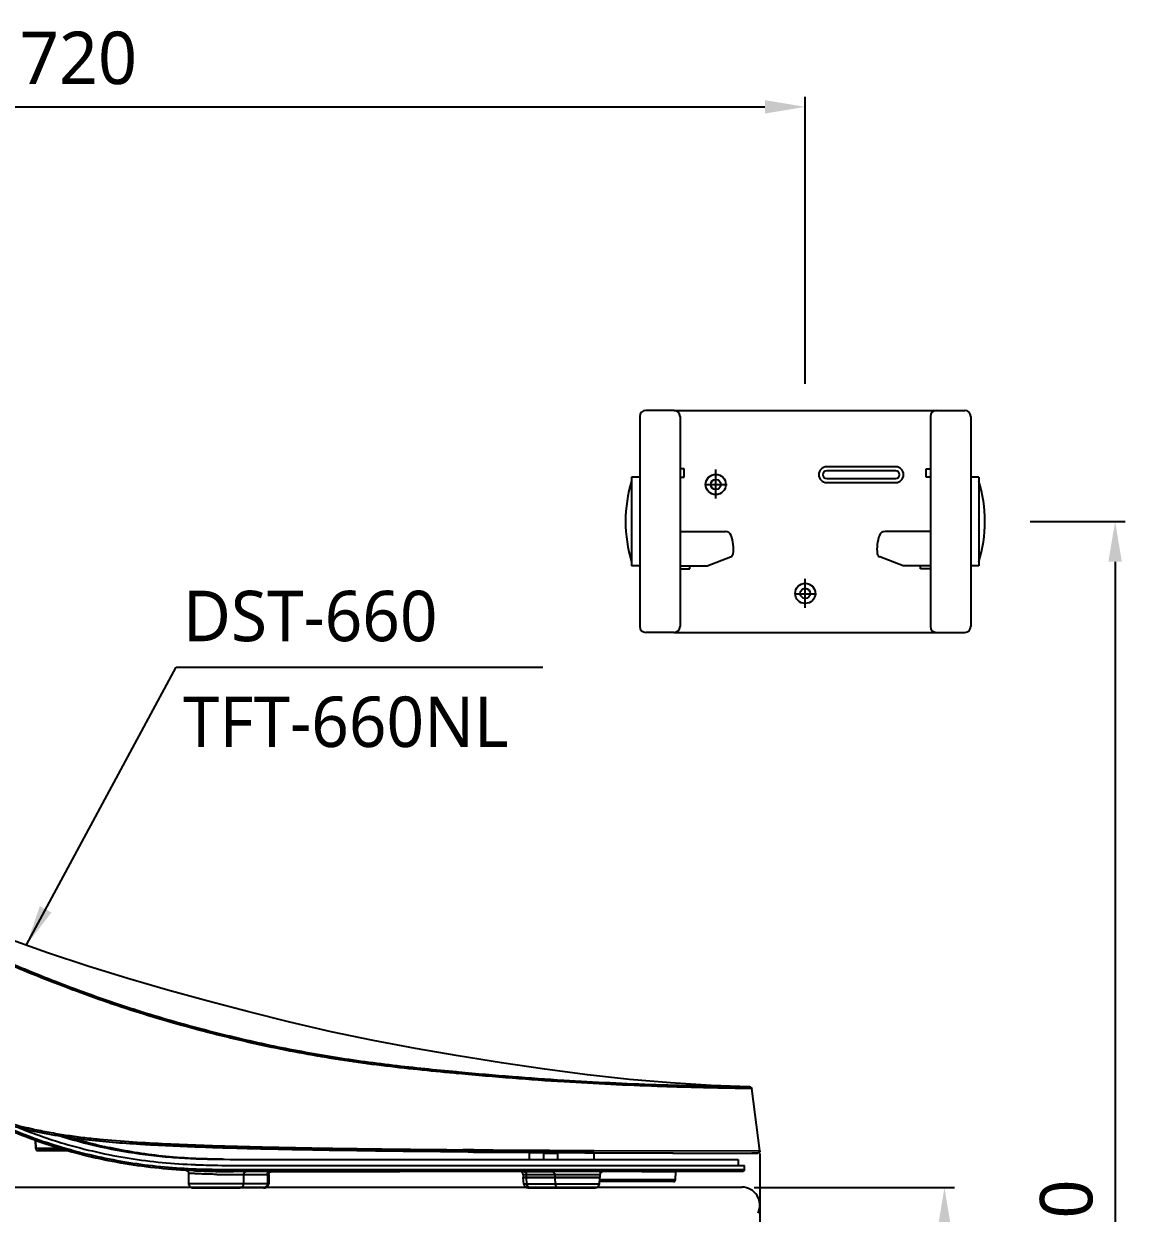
# Model space of a CAD drawing. Extents: x 2340 to 8415, y -46 to 2482.
# Drawn here: x 2815 to 3360, y 669 to 1258 of the extents above; entities that cross this region are included whole.
import ezdxf

# ---------------------------------------------------------------- set-up
doc = ezdxf.new("R2010")
doc.units = 0
doc.header["$LTSCALE"] = 20
doc.header["$MEASUREMENT"] = 0
doc.layers.get('0').update_dxf_attribs({"linetype": 'CONTINUOUS'})
doc.layers.get('DEFPOINTS').update_dxf_attribs({"linetype": 'CONTINUOUS'})
for name, color, linetype in [('00_COMPONENTS', 7, 'CONTINUOUS'), ('1', 7, 'CONTINUOUS'), ('2', 2, 'CONTINUOUS'), ('4', 4, 'CONTINUOUS')]:
    doc.layers.add(name, color=color, linetype=linetype)
doc.styles.add('ROMANS', font='NanumGothic.ttf', dxfattribs={"height": 10.144927})
doc.styles.get("Standard").update_dxf_attribs({"font": 'NanumGothic.ttf'})
doc.dimstyles.get("Standard").update_dxf_attribs({"dimtxt": 2.7, "dimasz": 2.5, "dimexe": 1.5, "dimexo": 1.5, "dimgap": 1.5, "dimtad": 1, "dimdec": 0, "dimlfac": 10, "dimzin": 0, "dimdsep": 46, "dimtxsty": 'Standard', "dimcen": 0, "dimclrt": 2, "dimadec": 0, "dimazin": 0, "dimtfac": 1, "dimtdec": 0, "dimtmove": 0, "dimatfit": 3, "dimfxl": 0, "dimtolj": 1, "dimtzin": 0, "dimarcsym": 0})

# ---------------------------------------------------------------- blocks, each defined once
blk = doc.blocks.new('*D32')
at = {"color": 3, "lineweight": -2}
for p, q in [((3313.19, 1011.19), (3360.26, 1011.19)), ((3355.26, 991.19), (3355.26, 321.19)), ((3356.06, 301.19), (3360.26, 301.19))]:
    blk.add_line(p, q, dxfattribs=at)
at = {"color": 3}
for points in [[(3351.92, 991.19), (3358.59, 991.19), (3355.26, 1011.19)], [(3351.92, 321.19), (3358.59, 321.19), (3355.26, 301.19)]]:
    blk.add_solid(points, dxfattribs=at)
at = {"layer": 'DEFPOINTS', "color": 0}
for p in [(3311.69, 1011.19), (3354.56, 301.19), (3355.26, 301.19)]:
    blk.add_point(p, dxfattribs=at)
at = {"color": 2, "insert": (3331.2, 656.19), "char_height": 26, "attachment_point": 5, "rotation": 90}
blk.add_mtext('\\A1;710', dxfattribs=at)
blk = doc.blocks.new('*D33')
at = {"color": 3, "lineweight": -2}
for p, q in [((2481.76, 1218.03), (2481.76, 1221.53)), ((3201.76, 1079.38), (3201.76, 1221.53)), ((2501.76, 1216.53), (3181.76, 1216.53))]:
    blk.add_line(p, q, dxfattribs=at)
at = {"color": 3}
for points in [[(2501.76, 1219.86), (2501.76, 1213.2), (2481.76, 1216.53)], [(3181.76, 1219.86), (3181.76, 1213.2), (3201.76, 1216.53)]]:
    blk.add_solid(points, dxfattribs=at)
at = {"layer": 'DEFPOINTS', "color": 0}
for p in [(2481.76, 1216.53), (3201.76, 1216.53), (3201.76, 1077.88)]:
    blk.add_point(p, dxfattribs=at)
at = {"color": 2, "insert": (2841.76, 1240.63), "char_height": 26, "attachment_point": 5}
blk.add_mtext('\\A1;720', dxfattribs=at)
blk = doc.blocks.new('*D37')
at = {"color": 3, "lineweight": -2}
for p, q in [((3176.54, 681.19), (3275.71, 681.19)), ((3270.71, 661.19), (3270.71, 321.19)), ((3043.26, 301.19), (3275.71, 301.19))]:
    blk.add_line(p, q, dxfattribs=at)
at = {"color": 3}
for points in [[(3267.37, 661.19), (3274.04, 661.19), (3270.71, 681.19)], [(3267.37, 321.19), (3274.04, 321.19), (3270.71, 301.19)]]:
    blk.add_solid(points, dxfattribs=at)
at = {"layer": 'DEFPOINTS', "color": 0}
for p in [(3175.04, 681.19, 0.01), (3041.76, 301.19), (3270.71, 301.19)]:
    blk.add_point(p, dxfattribs=at)
at = {"color": 2, "insert": (3246.53, 491.19), "char_height": 26, "attachment_point": 5, "rotation": 90}
blk.add_mtext('\\A1;380', dxfattribs=at)
blk = doc.blocks.new('*D40')
at = {"color": 3, "lineweight": -2}
for p, q in [((3179.32, 698.18), (3179.32, 48.41)), ((2481.76, 299.69), (2481.76, 48.41)), ((2501.76, 53.41), (3159.32, 53.41))]:
    blk.add_line(p, q, dxfattribs=at)
at = {"color": 3}
for points in [[(2501.76, 56.74), (2501.76, 50.08), (2481.76, 53.41)], [(3159.32, 56.74), (3159.32, 50.08), (3179.32, 53.41)]]:
    blk.add_solid(points, dxfattribs=at)
at = {"layer": 'DEFPOINTS', "color": 0}
for p in [(3179.32, 699.68), (2481.76, 301.19), (3179.32, 53.41)]:
    blk.add_point(p, dxfattribs=at)
at = {"color": 2, "insert": (2830.54, 77.47), "char_height": 26, "attachment_point": 5}
blk.add_mtext('\\A1;700', dxfattribs=at)
blk = doc.blocks.new('A$C7b8c0583')
at = {"layer": '00_COMPONENTS', "color": 7, "linetype": 'Continuous'}
for p, q in [((527.11, 57.5), (528.23, 57.39)), ((672.45, 49.94), (672.36, 49.94)), ((672.36, 49.94), (672.45, 49.94)), ((677.42, 18.24), (673.41, 49.07)), ((318.81, 19.37), (318.7, 23.36)), ((318.71, 23.35), (318.81, 19.37)), ((318.81, 19.37), (318.81, 19.37)), ((330.73, 19.37), (318.81, 19.37)), ((320.19, 18.4), (319.81, 18.4)), ((319.81, 18.4), (319.81, 18.4)), ((319.81, 18.4), (320.19, 18.4)), ((319.81, 18.4), (319.82, 18.4)), ((321.63, 18.4), (320.19, 18.4)), ((320.19, 18.4), (321.64, 18.4)), ((320.65, 18.4), (334.13, 18.4)), ((334.13, 18.4), (321.63, 18.4)), ((321.64, 18.4), (334.13, 18.4)), ((533.19, 17.71), (532.91, 17.71)), ((532.99, 17.71), (534.01, 17.71)), ((534.01, 17.71), (532.99, 17.71)), ((533.02, 17.71), (533.16, 17.71)), ((533.16, 17.71), (533.57, 17.71)), ((533.46, 17.71), (533.19, 17.71)), ((533.73, 17.71), (533.46, 17.71)), ((533.57, 17.71), (534.01, 17.71)), ((534.01, 17.71), (533.73, 17.71)), ((535.41, 17.7), (534.01, 17.71)), ((534.01, 17.71), (534.46, 17.7)), ((534.46, 17.7), (534.01, 17.71)), ((534.01, 17.71), (534.29, 17.7)), ((534.29, 17.7), (534.55, 17.7)), ((534.46, 17.7), (535.41, 17.7)), ((535.41, 17.7), (534.46, 17.7)), ((534.55, 17.7), (535.41, 17.7)), ((536.46, 17.69), (535.41, 17.7)), ((535.41, 17.7), (536.46, 17.69)), ((536.58, 17.69), (535.41, 17.7)), ((535.41, 17.7), (535.77, 17.69)), ((535.77, 17.69), (536.46, 17.69)), ((537.16, 17.68), (536.46, 17.69)), ((536.46, 17.69), (536.58, 17.69)), ((536.46, 17.69), (536.58, 17.69)), ((536.58, 17.69), (537.58, 17.68)), ((537.58, 17.68), (536.58, 17.69)), ((536.58, 17.69), (537.67, 17.68)), ((537.67, 17.68), (537.16, 17.68)), ((537.67, 17.68), (538.1, 17.67)), ((420.71, 14.04), (421.14, 14.03)), ((437.56, 14.03), (438.12, 14.04)), ((468.9, 14.03), (469.37, 14.03)), ((482.56, 14.03), (482.91, 14.03)), ((482.91, 14.03), (494.27, 14.03)), ((494.27, 14.03), (549.31, 14.03)), ((549.31, 14.03), (550.11, 14.03)), ((550.11, 14.03), (551.56, 14.03)), ((551.56, 14.03), (552.25, 14.03)), ((552.25, 14.03), (556.31, 14.03)), ((556.31, 14.03), (556.92, 14.03)), ((556.92, 14.03), (557.11, 14.03)), ((557.11, 14.03), (563.31, 14.03)), ((563.22, 17.51), (562.74, 17.51)), ((563.22, 17.51), (563.22, 14.03)), ((563.31, 14.03), (564.11, 14.03)), ((564.11, 14.03), (564.87, 14.03)), ((564.87, 14.03), (565.23, 14.03)), ((565.23, 14.03), (566.17, 14.03)), ((566.17, 14.03), (574.43, 14.03)), ((570.38, 17.47), (571.59, 17.46)), ((570.38, 17.1), (577.22, 17.1)), ((570.38, 14.03), (570.38, 17.1)), ((574.43, 14.03), (577.63, 14.03)), ((577.22, 17.43), (577.22, 14.03)), ((577.22, 17.43), (577.68, 17.43)), ((577.68, 17.43), (577.26, 17.43)), ((577.63, 14.03), (577.7, 14.03)), ((577.7, 14.03), (577.99, 14.03)), ((577.99, 14.03), (578.87, 14.03)), ((578.87, 14.03), (579.23, 14.03)), ((579.23, 14.03), (580.17, 14.03)), ((580.17, 14.03), (580.39, 14.03)), ((580.39, 14.03), (581.13, 14.03)), ((581.13, 14.03), (584.83, 14.03)), ((584.83, 14.03), (585.63, 14.03)), ((585.63, 14.03), (591.64, 14.03)), ((591.64, 14.03), (591.71, 14.03)), ((591.71, 14.03), (591.99, 14.03)), ((591.99, 14.03), (593.23, 14.03)), ((593.23, 14.03), (594.32, 14.03)), ((594.32, 14.03), (594.39, 14.03)), ((594.39, 14.03), (595.15, 14.03)), ((595.15, 14.03), (602.15, 14.03)), ((595.22, 17.34), (595.22, 14.03)), ((595.22, 17.34), (595.49, 17.34)), ((602.15, 14.03), (602.64, 14.03)), ((602.64, 14.03), (604.51, 14.03)), ((604.51, 14.03), (609.15, 14.03)), ((609.15, 14.03), (632.52, 14.04)), ((632.52, 14.04), (633.12, 14.04)), ((633.12, 14.04), (633.3, 14.04)), ((633.3, 14.04), (634.99, 14.04)), ((634.99, 14.04), (635.8, 14.04)), ((635.8, 14.04), (662.81, 14.04)), ((662.81, 14.04), (666.73, 14.04)), ((666.73, 14.04), (666.73, 11.04)), ((673.39, 17.12), (674.87, 17.11)), ((674.87, 17.11), (673.42, 17.12)), ((674.3, 17.12), (673.65, 17.12)), ((673.69, 17.12), (674.89, 17.11)), ((676.43, 17.11), (674.3, 17.12)), ((674.98, 17.11), (674.87, 17.11)), ((674.87, 17.11), (674.98, 17.11)), ((674.89, 17.11), (675.35, 17.11)), ((675.35, 17.11), (676.43, 17.11)), ((394.48, 7.12), (394.48, 7.12)), ((394.48, 7.12), (394.48, 2)), ((408.03, 8.11), (407.71, 8.12)), ((422.04, 8.04), (417.85, 8.04)), ((418.91, 11.04), (430.67, 11.04)), ((423.22, 8.04), (422.04, 8.04)), ((430.67, 11.04), (447.09, 11.04)), ((434.22, 6.54), (434.22, 6.54)), ((434.22, 6.54), (434.22, 2)), ((435.72, 8.04), (434.97, 8.04)), ((499.16, 8.04), (434.97, 8.04)), ((435.55, 8.03), (435.72, 8.04)), ((435.72, 8.04), (499.15, 8.04)), ((447.09, 11.04), (452.31, 11.04)), ((452.31, 11.04), (452.5, 11.04)), ((452.5, 11.04), (453.81, 11.04)), ((453.81, 11.04), (492.61, 11.04)), ((492.61, 11.04), (495.37, 11.04)), ((495.37, 11.04), (526.94, 11.04)), ((560.54, 8.04), (499.16, 8.04)), ((526.94, 11.04), (557.52, 11.04)), ((557.52, 11.04), (573.93, 11.04)), ((560.53, 8.04), (558.73, 8.04)), ((560.22, 6.54), (560.22, 6.54)), ((560.22, 6.54), (560.22, 5)), ((560.53, 8.04), (574.53, 8.04)), ((574.53, 8.04), (560.54, 8.04)), ((573.93, 11.04), (574.14, 11.04)), ((574.14, 11.04), (580.4, 11.04)), ((575.59, 8.04), (574.53, 8.04)), ((583.92, 8.04), (575.59, 8.04)), ((580.4, 11.04), (581.05, 11.04)), ((581.05, 11.04), (586.43, 11.04)), ((599.72, 8.04), (582.29, 8.04)), ((583.99, 8.04), (583.92, 8.04)), ((597.92, 8.04), (583.99, 8.04)), ((586.43, 11.04), (589.45, 11.04)), ((589.45, 11.04), (590.01, 11.04)), ((590.01, 11.04), (594.68, 11.04)), ((594.68, 11.04), (595.22, 11.04)), ((595.22, 11.04), (595.42, 11.04)), ((595.42, 11.04), (613, 11.04)), ((597.92, 8.04), (599.72, 8.04)), ((599.43, 8.04), (597.92, 8.04)), ((598.22, 6.54), (598.22, 5)), ((598.22, 6.54), (598.22, 6.54)), ((599.72, 8.04), (599.43, 8.04)), ((619.01, 8.04), (599.72, 8.04)), ((613, 11.04), (629.57, 11.04)), ((630.81, 8.04), (619.01, 8.04)), ((619.01, 8.04), (630.69, 8.04)), ((619.01, 8.04), (619.01, 8.04)), ((619.01, 8.04), (619.01, 8.04)), ((629.57, 11.04), (631.97, 11.04)), ((630.69, 8.04), (632.12, 8.04)), ((631.61, 8.04), (630.81, 8.04)), ((632.03, 8.04), (631.61, 8.04)), ((631.97, 11.04), (636.48, 11.04)), ((635.77, 8.04), (632.03, 8.04)), ((632.12, 8.04), (632.73, 8.04)), ((632.73, 8.04), (635.83, 8.04)), ((635.61, 3.95), (635.83, 8.04)), ((635.82, 8.04), (635.77, 8.04)), ((668.79, 8.04), (635.82, 8.04)), ((668.79, 8.04), (635.83, 8.04)), ((636.48, 11.04), (648.86, 11.04)), ((648.86, 11.04), (654.71, 11.04)), ((654.71, 11.04), (667.17, 11.04)), ((667.17, 11.04), (669.86, 11.04)), ((669.79, 9), (669.86, 11.04)), ((396.49, 0), (396.48, 0)), ((419.89, 0), (396.49, 0)), ((396.51, 0), (419.89, 0)), ((431.64, 0), (419.89, 0)), ((432.19, 0), (431.35, 0)), ((432.22, 0), (431.64, 0)), ((431.64, 0), (432.19, 0)), ((560.22, 5), (560.27, 5)), ((560.5, 1.83), (560.22, 5)), ((560.27, 5), (560.22, 5)), ((560.27, 5), (560.28, 5)), ((560.28, 5), (560.27, 5)), ((560.28, 5), (560.4, 5)), ((560.4, 5), (560.28, 5)), ((560.4, 5), (560.42, 5)), ((560.42, 5), (560.4, 5)), ((560.42, 5), (560.63, 5)), ((560.64, 5), (560.42, 5)), ((560.63, 5), (560.64, 5)), ((560.64, 5), (560.92, 5)), ((560.92, 5), (560.64, 5)), ((560.92, 5), (560.96, 5)), ((560.96, 5), (560.92, 5)), ((560.96, 5), (561.33, 5)), ((561.33, 5), (560.96, 5)), ((561.33, 5), (561.37, 5)), ((561.37, 5), (561.33, 5)), ((561.37, 5), (561.83, 5)), ((561.83, 5), (561.37, 5)), ((561.83, 5), (575.83, 5)), ((575.83, 5), (561.83, 5)), ((563.8, 0), (562.49, 0)), ((562.53, 0), (563.8, 0)), ((577.8, 0), (563.8, 0)), ((563.8, 0), (577.8, 0)), ((575.83, 5), (576.37, 5)), ((586.22, 5), (575.83, 5)), ((576.37, 5), (578.92, 5)), ((577.8, 0), (577.85, 0)), ((577.8, 0), (577.85, 0)), ((594.65, 0), (577.85, 0)), ((577.85, 0), (595.86, 0)), ((578.92, 5), (579.17, 5)), ((579.17, 5), (580.22, 5)), ((580.22, 5), (585.61, 5)), ((585.61, 5), (586.19, 5)), ((586.19, 5), (586.23, 5)), ((592.23, 5), (586.22, 5)), ((586.23, 5), (586.88, 5)), ((586.88, 5), (592.25, 5)), ((593.11, 5), (592.23, 5)), ((592.25, 5), (592.54, 5)), ((592.54, 5), (592.6, 5)), ((592.6, 5), (593.3, 5)), ((598.18, 5), (593.11, 5)), ((593.3, 5), (593.52, 5)), ((593.52, 5), (598.18, 5)), ((594.66, 0), (594.65, 0)), ((595.78, 0), (594.66, 0)), ((595.95, 0), (595.78, 0)), ((595.86, 0), (595.9, 0)), ((595.9, 0), (595.92, 0)), ((595.95, 0), (595.95, 0)), ((597.95, 1.83), (598.22, 5)), ((632.12, 3), (598.05, 3)), ((598.18, 5), (598.22, 5)), ((598.22, 5), (598.18, 5)), ((634.61, 3), (632.12, 3))]:
    blk.add_line(p, q, dxfattribs=at)
at = {"layer": '00_COMPONENTS', "color": 9, "linetype": 'Continuous'}
for p, q in [((673.32, 49.07), (673.41, 49.06)), ((352.61, 20.45), (352.61, 19.95)), ((535.75, 18.76), (530.34, 18.8)), ((595.23, 18.42), (595.45, 18.42)), ((595.45, 18.42), (677.42, 18.24)), ((421.8, 6.54), (433.54, 6.54)), ((421.8, 2), (421.8, 6.54)), ((429.73, 9), (669.78, 9)), ((433.54, 6.54), (434.22, 6.54)), ((433.54, 6.54), (433.54, 2)), ((560.22, 6.54), (561.83, 6.54)), ((560.53, 8.04), (560.53, 8.04)), ((561.83, 5), (561.83, 6.54)), ((561.83, 6.54), (575.83, 6.54)), ((575.83, 6.54), (586.22, 6.54)), ((575.83, 6.54), (575.83, 5)), ((586.22, 6.54), (598.22, 6.54)), ((408.48, 2), (394.48, 2)), ((421.8, 2), (408.48, 2)), ((433.54, 2), (421.8, 2)), ((434.22, 2), (433.54, 2)), ((562.07, 1.83), (560.5, 1.83)), ((562.07, 1.83), (561.83, 5)), ((576.07, 1.83), (562.07, 1.83)), ((575.83, 5), (576.07, 1.83)), ((576.14, 1.83), (576.07, 1.83)), ((597.95, 1.83), (576.14, 1.83)), ((631.69, 3.95), (598.13, 3.95)), ((635.61, 3.95), (631.69, 3.95))]:
    blk.add_line(p, q, dxfattribs=at)
at = {"layer": '00_COMPONENTS', "color": 7, "linetype": 'Continuous'}
for points in [[(672.36, 49.94), (653.31, 50.65), (633.21, 51.89), (612.83, 53.66), (592.11, 55.95), (571, 58.71), (549.54, 61.89), (528.07, 65.35), (506.92, 68.97), (485.94, 72.89), (465.16, 77.25), (444.66, 82), (424.36, 87.1), (404.22, 92.4), (384.23, 97.86), (364.34, 103.61), (344.5, 109.76), (324.66, 116.34), (304.71, 123.4), (289.56, 129.05)], [(393.07, 8.62), (393.23, 8.6), (393.39, 8.57), (393.55, 8.51), (393.69, 8.45), (393.82, 8.37), (393.94, 8.28), (394.05, 8.18), (394.15, 8.07), (394.24, 7.95), (394.31, 7.83), (394.37, 7.71), (394.42, 7.58), (394.45, 7.45), (394.47, 7.32), (394.48, 7.19), (394.49, 7.12)], [(394.42, 7.58), (394.45, 7.45), (394.47, 7.32), (394.48, 7.2), (394.49, 7.12)], [(434.22, 6.54), (434.22, 6.62), (434.24, 6.75), (434.26, 6.88), (434.3, 7.01), (434.35, 7.14), (434.41, 7.27), (434.49, 7.4), (434.58, 7.51), (434.68, 7.62), (434.8, 7.72), (434.93, 7.81), (435.07, 7.89), (435.22, 7.95), (435.38, 8), (435.55, 8.03)]]:
    blk.add_lwpolyline(points, dxfattribs=at)
for centre, radius, start, end in [((672.26, 48.75), 1.21, 52.42931, 59.78449), ((401.21, 253.54), 241.54, 247.9658, 253.55865), ((319.81, 19.4), 1, 181.49525, 270.07183), ((405.1, 265.94), 254.51, 253.50808, 260.94351), ((406.1, 253.98), 239.58, 257.09814, 257.502), ((405.72, 252.25), 237.81, 257.50225, 257.74185), ((429.16, 7588.4), 7574.37, 269.939341, 270.063554), ((714.29, 27719.42), 27702.34, 269.753734, 269.915476), ((714.28, 27716.84), 27699.76, 269.753729, 269.915425), ((714.36, 27742.66), 27725.58, 269.75387, 269.915859), ((714.42, 27765.59), 27748.5, 269.754414, 269.915888), ((411.47, 344.71), 336.59, 267.64569, 267.79324), ((413.99, 418.16), 410.09, 267.83661, 269.122), ((418.27, 741.69), 733.65, 269.19993, 269.88115), ((558.72, 6.54), 1.5, 0.00253, 89.78829), ((599.72, 6.54), 1.5, 90.21177, 179.99736), ((396.48, 2), 2, 180, 255), ((396.48, 2), 2, 255, 270), ((432.22, 2), 2, 270, 285), ((432.22, 2), 2, 285, 0), ((562.49, 2), 2, 185, 270), ((595.95, 2), 2, 270, 355), ((634.61, 4), 1, 270.10743, 356.97329)]:
    blk.add_arc(centre, radius, start, end, dxfattribs=at)
at = {"layer": '00_COMPONENTS', "color": 9, "linetype": 'Continuous'}
for centre, radius, start, end in [((423.22, 6.68), 1.36, 90.02907, 98.20169), ((431.64, 1.8), 1.8, 270.02823, 277.95014)]:
    blk.add_arc(centre, radius, start, end, dxfattribs=at)
for points, knots in [([(528.15, 56.49), (516.16, 57.6), (498.13, 59.4), (474.1, 62.61), (455.99, 65.53), (437.88, 68.99), (419.78, 72.97), (401.69, 77.46), (383.62, 82.42), (365.62, 87.93), (347.79, 93.99), (330.15, 100.53), (306.86, 109.81), (278.14, 122.34), (255.51, 133.16), (244.27, 138.72)], [0, 0, 0, 0, 0.121332, 0.182708, 0.244348, 0.306288, 0.368554, 0.431174, 0.494182, 0.557523, 0.620859, 0.684058, 0.747216, 0.873536, 1, 1, 1, 1]), ([(673.32, 49.07), (668.98, 49.13), (659.82, 49.3), (644.27, 49.64), (617.65, 50.42), (587.33, 51.84), (554.5, 54.16), (537.06, 55.67), (528.15, 56.5)], [0, 0, 0, 0, 0.089508, 0.189034, 0.321022, 0.63884, 0.815292, 1, 1, 1, 1]), ([(270.99, 47.34), (273.38, 45.87), (278.2, 43.07), (285.65, 39.32), (293.29, 36.08), (303.74, 32.42), (314.5, 29.62), (325.43, 27.44), (333.7, 26.06), (341.99, 24.92), (353.07, 23.71), (366.92, 22.65), (383.52, 21.75), (405.56, 20.86), (432.99, 20.11), (465.73, 19.51), (498.16, 19.08), (519.67, 18.88), (530.34, 18.8)], [0, 0, 0, 0, 0.031863, 0.063454, 0.094878, 0.126281, 0.189422, 0.221202, 0.253035, 0.284827, 0.316521, 0.379815, 0.442899, 0.505771, 0.630884, 0.755116, 0.878544, 1, 1, 1, 1]), ([(295.34, 34.28), (304.75, 29.57), (324.39, 21.72), (355.01, 13.64), (381.18, 10.11), (402.21, 9.11), (412.72, 9.01), (417.97, 9)], [0, 0, 0, 0, 0.249874, 0.500168, 0.750394, 0.875333, 1, 1, 1, 1]), ([(535.75, 18.76), (535.76, 18.63), (535.74, 18.38), (535.68, 18.04), (535.58, 17.8), (535.46, 17.7), (535.41, 17.7)], [0, 0, 0, 0, 0.332133, 0.645878, 0.869483, 1, 1, 1, 1]), ([(535.75, 18.76), (538.08, 18.74), (547.25, 18.68), (556.42, 18.62), (563.26, 18.58)], [0, 0, 0, 0, 0.254135, 1, 1, 1, 1]), ([(563.26, 18.58), (564.43, 18.57), (569.09, 18.55), (573.75, 18.52), (577.24, 18.5)], [0, 0, 0, 0, 0.252473, 1, 1, 1, 1]), ([(577.24, 18.5), (578.76, 18.5), (584.76, 18.47), (590.75, 18.44), (595.23, 18.42)], [0, 0, 0, 0, 0.253854, 1, 1, 1, 1]), ([(408.48, 6.61), (407.57, 6.62), (405.79, 6.65), (403.2, 6.72), (400.81, 6.81), (398.99, 6.88), (397.7, 6.94), (396.88, 6.98), (396.18, 7.02), (395.59, 7.06), (395.18, 7.08), (394.91, 7.09), (394.76, 7.1), (394.65, 7.11), (394.56, 7.11), (394.52, 7.12), (394.49, 7.12), (394.49, 7.12)], [0, 0, 0, 0, 0.194948, 0.382241, 0.555069, 0.706775, 0.772638, 0.831135, 0.881876, 0.924035, 0.957104, 0.970149, 0.980843, 0.989179, 0.995154, 0.998764, 1, 1, 1, 1]), ([(408.48, 6.61), (411.22, 6.57), (415.66, 6.55), (420.1, 6.54), (421.8, 6.54)], [0, 0, 0, 0, 0.61797, 1, 1, 1, 1]), ([(417.97, 9.01), (417.97, 8.89), (417.96, 8.66), (417.94, 8.36), (417.91, 8.16), (417.88, 8.07), (417.86, 8.04), (417.85, 8.04)], [0, 0, 0, 0, 0.366831, 0.698026, 0.913724, 0.971918, 1, 1, 1, 1]), ([(421.8, 6.54), (421.8, 6.78), (421.92, 7.3), (422.27, 7.69), (422.49, 7.83)], [0, 0, 0, 0, 0.487384, 1, 1, 1, 1]), ([(422.49, 7.83), (422.53, 7.85), (422.7, 7.95), (422.89, 8), (423.03, 8.03)], [0, 0, 0, 0, 0.260394, 1, 1, 1, 1]), ([(433.54, 6.54), (433.54, 6.73), (433.61, 7.12), (433.92, 7.62), (434.41, 7.96), (434.79, 8.04), (434.97, 8.04)], [0, 0, 0, 0, 0.245678, 0.508186, 0.765519, 1, 1, 1, 1]), ([(560.53, 8.04), (560.7, 8.04), (561.05, 7.96), (561.64, 7.5), (561.83, 6.91), (561.83, 6.54)], [0, 0, 0, 0, 0.235097, 0.480393, 1, 1, 1, 1]), ([(574.53, 8.04), (574.7, 8.04), (575.06, 7.96), (575.64, 7.5), (575.83, 6.91), (575.83, 6.54)], [0, 0, 0, 0, 0.235099, 0.480398, 1, 1, 1, 1]), ([(419.89, 0), (420.14, 0), (420.65, 0.11), (421.28, 0.55), (421.7, 1.22), (421.8, 1.74), (421.8, 2)], [0, 0, 0, 0, 0.244179, 0.491808, 0.744235, 1, 1, 1, 1]), ([(433.54, 2), (433.54, 1.76), (433.46, 1.28), (433.1, 0.66), (432.56, 0.2), (432.11, 0.05), (431.89, 0.02)], [0, 0, 0, 0, 0.255138, 0.507532, 0.755413, 1, 1, 1, 1]), ([(563.8, 0), (563.69, 0), (563.48, 0.02), (563.16, 0.13), (562.87, 0.29), (562.53, 0.6), (562.2, 1.11), (562.09, 1.58), (562.07, 1.83)], [0, 0, 0, 0, 0.116712, 0.234794, 0.355174, 0.478651, 0.734354, 1, 1, 1, 1]), ([(576.07, 1.83), (576.09, 1.58), (576.2, 1.11), (576.53, 0.6), (576.87, 0.29), (577.16, 0.13), (577.48, 0.02), (577.69, 0), (577.8, 0)], [0, 0, 0, 0, 0.265646, 0.521349, 0.644826, 0.765206, 0.883288, 1, 1, 1, 1])]:
    blk.add_open_spline(points, degree=3, knots=knots, dxfattribs=at)
at = {"layer": '00_COMPONENTS', "color": 7, "linetype": 'Continuous'}
for points, knots in [([(277.87, 123.76), (287.83, 119.2), (307.87, 110.37), (338.42, 98.24), (369.46, 87.47), (400.92, 78.44), (432.49, 70.87), (464.1, 64.89), (495.65, 60.56), (516.66, 58.47), (527.11, 57.5)], [0, 0, 0, 0, 0.126681, 0.253325, 0.380168, 0.506628, 0.631761, 0.75568, 0.878598, 1, 1, 1, 1]), ([(528.23, 57.39), (537.1, 56.57), (554.44, 55.06), (587.06, 52.75), (626.24, 50.9), (656.95, 50.2), (672.36, 49.94)], [0, 0, 0, 0, 0.185072, 0.361723, 0.679696, 1, 1, 1, 1]), ([(673.32, 49.07), (673.29, 49.3), (673.06, 49.75), (672.59, 49.93), (672.36, 49.94)], [0, 0, 0, 0, 0.499965, 1, 1, 1, 1]), ([(532.99, 17.71), (508.48, 17.91), (474.83, 18.27), (436.61, 19.01), (420.62, 19.41), (411.48, 19.67), (397.85, 20.11), (382.74, 20.72), (368.72, 21.54), (359.69, 22.15), (343.84, 23.49), (325.91, 26.05), (308.26, 30.07), (295.41, 34.04), (283.06, 39.25), (274.89, 43.76), (270.74, 46.28), (270.44, 46.47)], [0, 0, 0, 0, 0.275661, 0.378555, 0.430002, 0.455726, 0.481449, 0.584344, 0.610067, 0.635791, 0.687238, 0.790132, 0.84158, 0.893027, 0.944474, 0.995921, 1, 1, 1, 1]), ([(417.85, 8.04), (412.23, 8.05), (400.95, 8.16), (378.38, 9.36), (355.92, 12.69), (333.95, 18.23), (317.76, 23.46), (304.6, 28.74), (294.36, 33.62), (289.36, 36.3), (286.89, 37.71)], [0, 0, 0, 0, 0.124326, 0.249115, 0.499144, 0.624336, 0.749538, 0.874669, 0.937295, 1, 1, 1, 1]), ([(331.74, 25.34), (338.93, 23.15), (353.51, 19.4), (372.08, 16.38), (387.03, 14.93), (402, 14.12), (413.23, 14.05), (420.71, 14.04)], [0, 0, 0, 0, 0.250428, 0.50078, 0.62585, 0.750772, 1, 1, 1, 1]), ([(337.3, 24.53), (338.46, 24.17), (343.52, 22.67), (348.63, 21.36), (352.59, 20.45)], [0, 0, 0, 0, 0.230569, 1, 1, 1, 1]), ([(411.31, 14.09), (406.23, 14.15), (396.26, 14.4), (381.71, 15.5), (368.08, 17.32), (359.37, 18.96), (355.22, 19.87)], [0, 0, 0, 0, 0.269974, 0.529731, 0.774565, 1, 1, 1, 1]), ([(677.42, 18.24), (677.46, 17.97), (677.28, 17.36), (676.7, 17.11), (676.43, 17.11)], [0, 0, 0, 0, 0.500328, 1, 1, 1, 1]), ([(365.04, 14.6), (370.47, 13.74), (381.38, 12.36), (392.36, 11.64), (397.85, 11.43)], [0, 0, 0, 0, 0.499905, 1, 1, 1, 1]), ([(438.12, 14.04), (440.69, 14.04), (450.96, 14.04), (461.22, 14.03), (468.9, 14.03)], [0, 0, 0, 0, 0.251032, 1, 1, 1, 1]), ([(469.37, 14.03), (470.47, 14.03), (474.87, 14.03), (479.27, 14.03), (482.56, 14.03)], [0, 0, 0, 0, 0.250557, 1, 1, 1, 1]), ([(563.22, 17.51), (565.23, 17.5), (567.62, 17.48), (570.01, 17.47), (570.38, 17.47)], [0, 0, 0, 0, 0.841662, 1, 1, 1, 1]), ([(570.38, 17.47), (570.01, 17.47), (567.62, 17.48), (565.23, 17.5), (563.22, 17.51)], [0, 0, 0, 0, 0.158336, 1, 1, 1, 1]), ([(397.85, 11.39), (399.6, 11.32), (406.62, 11.1), (413.64, 11.05), (418.91, 11.04)], [0, 0, 0, 0, 0.250323, 1, 1, 1, 1]), ([(669.78, 9), (669.78, 8.75), (669.55, 8.25), (669.03, 8.04), (668.78, 8.04)], [0, 0, 0, 0, 0.499984, 1, 1, 1, 1])]:
    blk.add_open_spline(points, degree=3, knots=knots, dxfattribs=at)
for points in [[(672.44, 49.94), (672.59, 49.93), (672.74, 49.88), (672.87, 49.8)], [(673, 49.71), (673.2, 49.56), (673.38, 49.32), (673.41, 49.07)], [(537.58, 17.68), (546.13, 17.61), (554.67, 17.56), (563.22, 17.51)], [(562.74, 17.51), (554.35, 17.56), (545.96, 17.62), (537.58, 17.68)], [(563.22, 17.51), (554.71, 17.56), (546.19, 17.61), (537.67, 17.68)], [(538.1, 17.67), (546.47, 17.61), (554.85, 17.56), (563.22, 17.51)], [(577.26, 17.43), (574.97, 17.44), (572.68, 17.45), (570.38, 17.47)], [(571.59, 17.46), (573.47, 17.45), (575.34, 17.44), (577.22, 17.43)], [(577.68, 17.43), (583.52, 17.4), (589.37, 17.37), (595.22, 17.34)], [(595.26, 17.34), (589.4, 17.37), (583.54, 17.4), (577.68, 17.43)], [(434.97, 8.04), (431.05, 8.04), (427.14, 8.03), (423.22, 8.04)]]:
    blk.add_open_spline(points, degree=3, dxfattribs=at)
at = {"layer": '00_COMPONENTS', "color": 9, "linetype": 'Continuous'}
blk.add_open_spline([(417.97, 9.01), (421.89, 9), (425.81, 9), (429.73, 9)], degree=3, dxfattribs=at)

msp = doc.modelspace()

# ---------------------------------------------------------------- linework, layer by layer
at = {"color": 7}
msp.add_line((2506.94, 681.44), (3170.32, 681.44), dxfattribs=at)
msp.add_arc((3170.32, 672.44), 9, 334.19209, 90, dxfattribs=at)
at = {"layer": '1'}
for p, q in [((3157.43, 1022.62), (3157.43, 1036.94)), ((3152.04, 1029.5), (3163.06, 1029.5)), ((3201.76, 968.39), (3201.76, 982.7)), ((3196.37, 975.27), (3207.39, 975.27))]:
    msp.add_line(p, q, dxfattribs=at)
at = {"layer": '4'}
for p, q in [((3119.76, 1063.19), (3119.76, 959.19)), ((3136.76, 1066.19), (3122.76, 1066.19)), ((3136.76, 1066.19), (3266.76, 1066.19)), ((3139.76, 1063.19), (3139.76, 959.19)), ((3263.76, 1063.19), (3263.76, 959.19)), ((3266.76, 1066.19), (3280.76, 1066.19)), ((3283.76, 1063.19), (3283.76, 959.19)), ((3141.85, 1037.21), (3139.76, 1037.21)), ((3141.85, 1033.19), (3141.85, 1037.21)), ((3261.67, 1037.21), (3263.76, 1037.21)), ((3261.67, 1033.19), (3261.67, 1037.21)), ((3115.76, 1033.19), (3115.76, 989.19)), ((3119.76, 1033.19), (3115.76, 1033.19)), ((3139.76, 1033.19), (3141.85, 1033.19)), ((3263.76, 1033.19), (3261.67, 1033.19)), ((3287.76, 1033.19), (3283.76, 1033.19)), ((3287.76, 1033.19), (3287.76, 989.19)), ((3139.76, 1006.19), (3162.22, 1006.19)), ((3263.76, 1006.19), (3241.31, 1006.19)), ((3153.25, 989.19), (3164.79, 993.62)), ((3250.27, 989.19), (3238.73, 993.62)), ((3119.76, 989.19), (3115.76, 989.19)), ((3139.76, 989.19), (3153.25, 989.19)), ((3139.76, 987.65), (3144.61, 987.65)), ((3144.61, 987.65), (3144.61, 989.19)), ((3263.76, 989.19), (3250.27, 989.19)), ((3258.91, 987.65), (3258.91, 989.19)), ((3263.76, 987.65), (3258.91, 987.65)), ((3287.76, 989.19), (3283.76, 989.19)), ((3136.76, 956.19), (3122.76, 956.19)), ((3136.76, 956.19), (3266.76, 956.19)), ((3266.76, 956.19), (3280.76, 956.19))]:
    msp.add_line(p, q, dxfattribs=at)
for points in [[(3246.6, 1030.46, 1), (3246.6, 1038.24), (3212.38, 1038.24, 1), (3212.38, 1030.46)], [(3246.6, 1032.46, 1), (3246.6, 1036.24), (3212.38, 1036.24, 1), (3212.38, 1032.46)]]:
    msp.add_lwpolyline(points, format="xyb", close=True, dxfattribs=at)
for centre, radius in [((3157.43, 1029.5), 5), ((3157.43, 1029.5), 2.5), ((3201.76, 975.55), 5), ((3201.76, 975.55), 2.5)]:
    msp.add_circle(centre, radius, dxfattribs=at)
for centre, radius, start, end in [((3122.76, 1063.19), 3, 90, 180), ((3136.76, 1063.19), 3, 0, 90), ((3266.76, 1063.19), 3, 90, 180), ((3280.76, 1063.19), 3, 0, 90), ((3180.94, 1011.19), 68.18, 162.94091, 197.05909), ((3222.58, 1011.19), 68.18, 342.94091, 17.05909), ((3162.22, 1003.19), 3, 20.74303, 90), ((3147.69, 997.69), 18.53, 352.32155, 20.74303), ((3255.83, 997.69), 18.53, 159.25697, 187.67845), ((3241.31, 1003.19), 3, 90, 159.25697), ((3164.07, 995.48), 2, 290.97192, 352.32155), ((3239.45, 995.48), 2, 187.67845, 249.02808), ((3122.76, 959.19), 3, 180, 270), ((3136.76, 959.19), 3, 270, 0), ((3266.76, 959.19), 3, 180, 270), ((3280.76, 959.19), 3, 270, 0)]:
    msp.add_arc(centre, radius, start, end, dxfattribs=at)

# ---------------------------------------------------------------- block references
msp.add_blockref('A$C7b8c0583', (2501.83, 681.15))

# ---------------------------------------------------------------- texts
at = {"layer": '2', "insert": (2893.51, 964.16), "char_height": 25, "attachment_point": 4, "style": 'ROMANS'}
msp.add_mtext('DST-660', dxfattribs=at)
at = {"layer": '2', "insert": (2893.51, 911.76), "char_height": 25, "width": 162.5, "attachment_point": 4, "style": 'ROMANS'}
msp.add_mtext('TFT-660NL', dxfattribs=at)

# ---------------------------------------------------------------- dimensions: what is measured, and where the dimension line sits
dim = msp.add_linear_dim(base=(3201.76, 1216.53), p1=(2481.76, 1216.53), p2=(3201.76, 1077.88), dimstyle='Standard', override={"dimtxt": 26, "dimasz": 20, "dimexe": 5, "dimgap": 10, "dimlfac": 1, "dimzin": 12, "dimclrd": 3, "dimclre": 3, "dimazin": 2, "dimarcsym": 1})
dim.commit()
dim.dimension.update_dxf_attribs({"geometry": '*D33', "text_midpoint": (2841.76, 1240.63)})
for base, p1, p2, picture, middle in [((3355.26, 301.19), (3311.69, 1011.19), (3354.56, 301.19), '*D32', (3355.26, 656.19)), ((3270.71, 301.19), (3175.04, 681.19, 0.01), (3041.76, 301.19), '*D37', (3270.71, 491.19))]:
    dim = msp.add_linear_dim(base=base, p1=p1, p2=p2, angle=90, dimstyle='Standard', override={"dimtxt": 26, "dimasz": 20, "dimexe": 5, "dimgap": 10, "dimlfac": 1, "dimzin": 12, "dimclrd": 3, "dimclre": 3, "dimazin": 2, "dimarcsym": 1})
    dim.commit()
    dim.dimension.update_dxf_attribs({"geometry": picture, "text_midpoint": middle, "dimtype": 160})
dim = msp.add_linear_dim(base=(3179.32, 53.41), p1=(2481.76, 301.19), p2=(3179.32, 699.68), text='700', dimstyle='Standard', override={"dimtxt": 26, "dimasz": 20, "dimexe": 5, "dimgap": 10, "dimlfac": 1, "dimzin": 12, "dimclrd": 3, "dimclre": 3, "dimazin": 2, "dimarcsym": 1})
dim.commit()
dim.dimension.update_dxf_attribs({"geometry": '*D40', "text_midpoint": (2830.54, 53.41), "dimtype": 160})

# ---------------------------------------------------------------- leaders
msp.add_leader([(2816.03, 801.46), (2890.2, 939), (3071.73, 939)], dimstyle='Standard', override={"dimtxt": 20, "dimasz": 20, "dimexe": 5, "dimgap": 10, "dimtad": 0, "dimlfac": 1, "dimzin": 12, "dimclrd": 3, "dimclre": 3, "dimazin": 2, "dimarcsym": 1})

doc.saveas('drawing.dxf')
